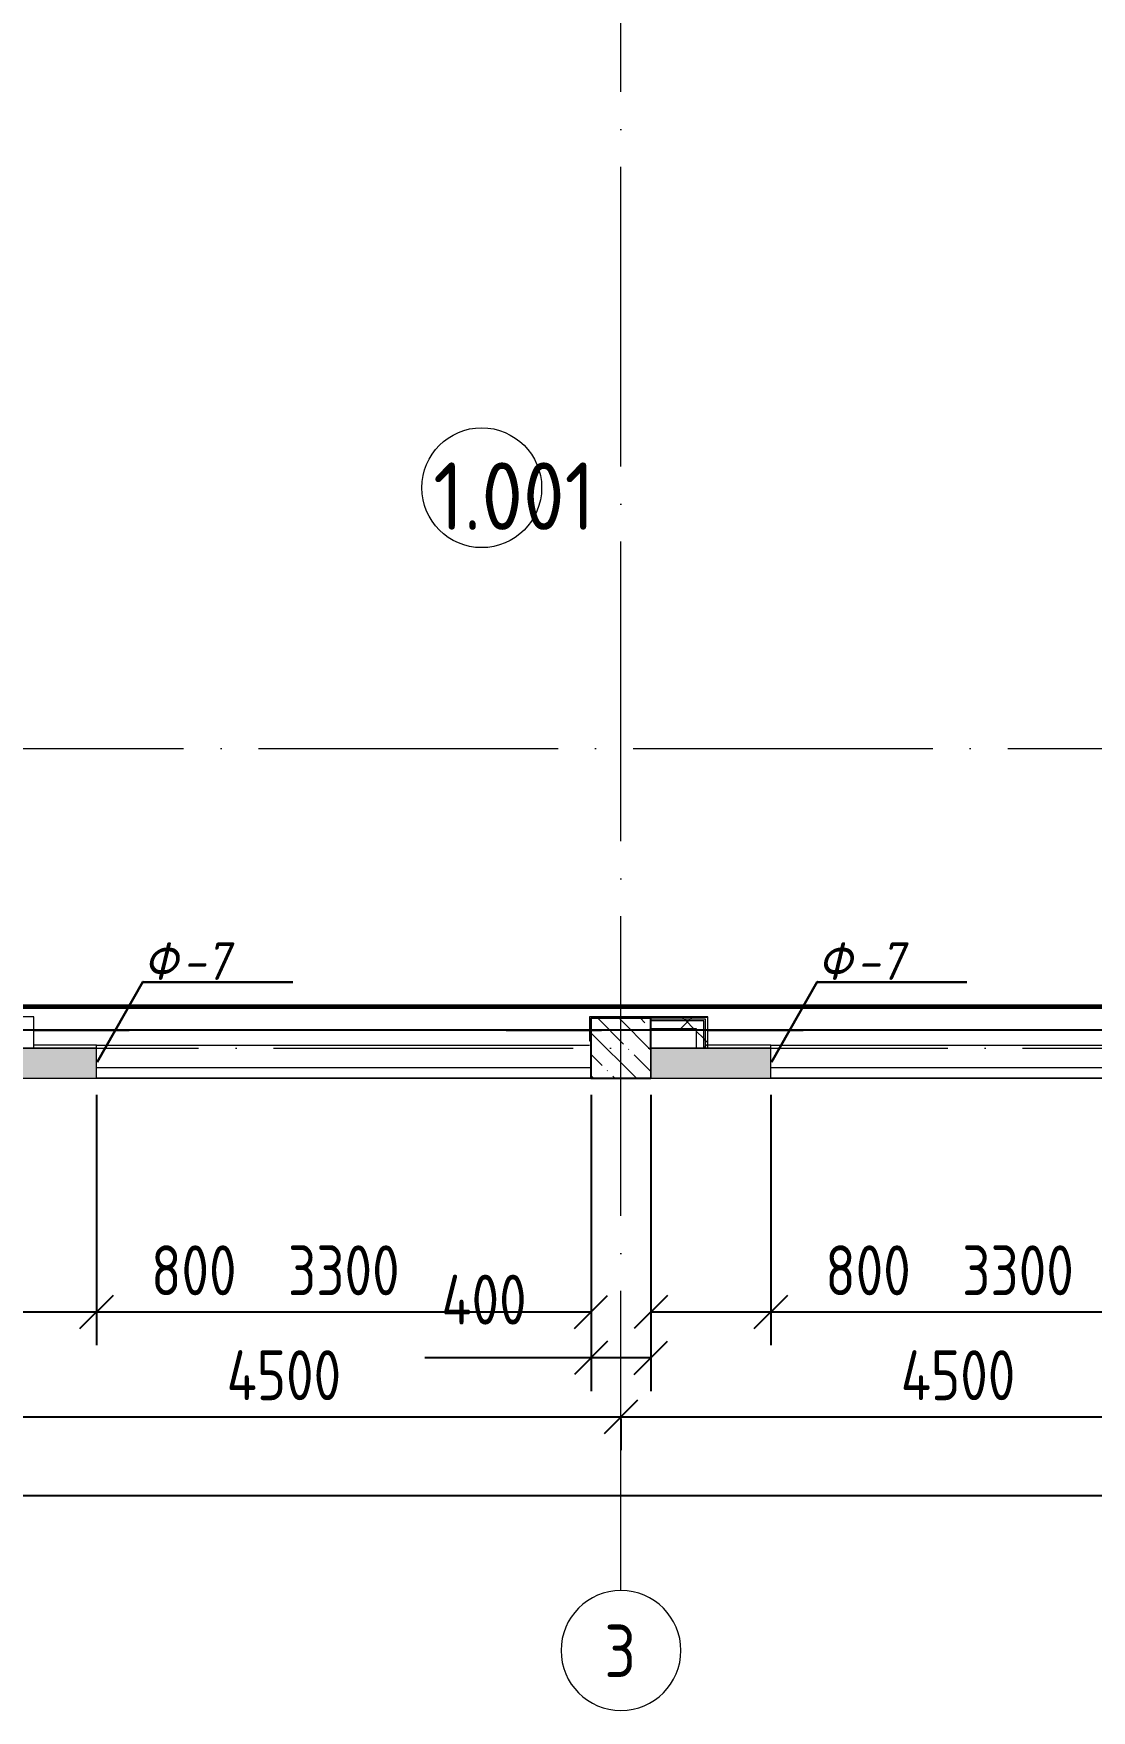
# Model space of a CAD drawing. Header units: millimetres. Extents: x -592259 to 288321, y -552984 to 293768.
# Drawn here: x 4829 to 11890, y 39106 to 50296 of the extents above; entities that cross this region are included whole.
import ezdxf

# ---------------------------------------------------------------- set-up
doc = ezdxf.new("R2010")
doc.units = ezdxf.units.MM
doc.linetypes.add('ADSK_Линия сетки', pattern=[2500, 2000, -250, 0, -250])
doc.layers.get('Defpoints').update_dxf_attribs({"color": 250})
for name, color, linetype, lineweight in [('2)Фархверки', 40, 'Continuous', 30), ('4.6) Швы', 6, 'Continuous', 30), ('6.1) Шпаклевка 5 вып.', 160, 'Continuous', 60), ('A-____-____-DIMS', 250, 'Continuous', 9), ('A-AREA-____-IDEN', 250, 'Continuous', 9), ('A-GLAZ-____-MCUT', 250, 'Continuous', 9), ('A-GLAZ-____-OTLN', 250, 'Continuous', 5), ('A-WALL-____-MCUT', 250, 'Continuous', 13), ('A-WALL-____-PATT', 250, 'Continuous', 13), ('A-WALL-FNSH-MCUT', 250, 'Continuous', 13), ('I-WALL-____-OTLN', 250, 'Continuous', 9), ('S-COLS-____-MCUT', 250, 'Continuous', 25), ('S-COLS-____-OTLN', 250, 'Continuous', 9), ('S-GRID-____-IDEN', 250, 'Continuous', 9), ('S-GRID-____-OTLN', 250, 'Continuous', 9)]:
    doc.layers.add(name, color=color, linetype=linetype, lineweight=lineweight)
doc.styles.add('GOST Common', font='', dxfattribs={"width": 0.9, "height": 350})
doc.styles.add('ISOCPEUR_1', font='isocpeur.ttf', dxfattribs={"width": 0.9, "height": 250})
doc.styles.add('ISOCPEUR_I', font='isocpeui.ttf', dxfattribs={"width": 0.9, "height": 12.5})
doc.styles.get("Standard").update_dxf_attribs({"font": 'ГОСТ тип А.ttf'})
doc.styles.get('GOST Common').set_extended_font_data('GOST Common')
doc.dimstyles.new('А3', dxfattribs={"dimtxt": 333, "dimasz": 222, "dimexe": 222, "dimexo": 111, "dimgap": 111, "dimtad": 1, "dimtoh": 1, "dimdec": 0, "dimrnd": 0.0015, "dimzin": 0, "dimdsep": 46, "dimtxsty": 'Standard', "dimblk": 'OBLIQUE', "dimcen": 0, "dimclrd": 7, "dimclre": 7, "dimclrt": 7, "dimadec": 0, "dimazin": 0, "dimtfac": 1, "dimtdec": 0, "dimtofl": 0, "dimtmove": 0, "dimatfit": 3, "dimfxl": 1, "dimtolj": 1, "dimtzin": 0, "dimarcsym": 0})
pattern_1 = [(45, (0, 0), (-141.4214, 141.4214), []), (135, (0, 0), (-141.4214, -141.4214), [])]

# ---------------------------------------------------------------- blocks, each defined once
blk = doc.blocks.new('Окно_СКБ_2Ст1 - Окно_СКБ_2Ст_3300_ОК1-V1-Кладочный план на отм_ 0_000_ Секция 1_')
at = {"layer": 'A-GLAZ-____-MCUT'}
for p, q in [((-1650, -125), (1650, -125)), ((-1650, -195), (1650, -195))]:
    blk.add_line(p, q, dxfattribs=at)
at = {"layer": 'A-GLAZ-____-OTLN'}
for p, q in [((1650, -125), (-1650, -125)), ((-1650, -195), (1650, -195))]:
    blk.add_line(p, q, dxfattribs=at)
blk = doc.blocks.new('Окно_СКБ_2Ст1 - Окно_СКБ_2Ст 3300_ОК2л-V2-Кладочный план на отм_ 0_000_ Секция 1_')
at = {"layer": 'A-GLAZ-____-MCUT'}
for p, q in [((-1650, -125), (1650, -125)), ((-1650, -195), (1650, -195))]:
    blk.add_line(p, q, dxfattribs=at)
at = {"layer": 'A-GLAZ-____-OTLN'}
for p, q in [((1650, -125), (-1650, -125)), ((-1650, -195), (1650, -195))]:
    blk.add_line(p, q, dxfattribs=at)
blk = doc.blocks.new('Ось сетки - Круг_Ø8 мм-39983606-Кладочный план на отм_ 0_000_ Секция 1_')
at = {"layer": 'S-GRID-____-IDEN'}
for start, end in [(360, 180), (180, 360)]:
    blk.add_arc((0, 0), 4, start, end, dxfattribs=at)
blk = doc.blocks.new('_Oblique')
at = {"color": 0, "linetype": 'ByBlock', "lineweight": -2}
blk.add_line((-0.5, -0.5), (0.5, 0.5), dxfattribs=at)
blk = doc.blocks.new('DIMBLOCK8-Кладочный план на отм_ 0_000_ Секция 1_')
at = {"layer": 'A-____-____-DIMS', "color": 7, "lineweight": -2, "transparency": 16777216}
for p, q in [((4250, 41065), (8750, 41065)), ((4250, 41054), (4250, 40843)), ((8750, 41054), (8750, 40843))]:
    blk.add_line(p, q, dxfattribs=at)
at = {"layer": 'Defpoints', "color": 0, "transparency": 16777216}
for p in [(4250, 41165), (8750, 41165), (8750, 41065)]:
    blk.add_point(p, dxfattribs=at)
at = {"layer": 'A-____-____-DIMS', "color": 7, "lineweight": -2, "transparency": 16777216, "xscale": 222, "yscale": 222, "zscale": 222, "rotation": 180}
blk.add_blockref('_Oblique', (4250, 41065), dxfattribs=at)
at = {"layer": 'A-____-____-DIMS', "color": 7, "lineweight": -2, "transparency": 16777216, "xscale": 222, "yscale": 222, "zscale": 222}
blk.add_blockref('_Oblique', (8750, 41065), dxfattribs=at)
at = {"layer": 'A-____-____-DIMS', "color": 7, "transparency": 16777216, "insert": (6500, 41343), "char_height": 333, "width": 2.57, "attachment_point": 5}
blk.add_mtext('\\A1;4500', dxfattribs=at)
blk = doc.blocks.new('DIMBLOCK9-Кладочный план на отм_ 0_000_ Секция 1_')
at = {"layer": 'A-____-____-DIMS', "color": 7, "lineweight": -2, "transparency": 16777216}
for p, q in [((8750, 41065), (13250, 41065)), ((8750, 41054), (8750, 40843)), ((13250, 41054), (13250, 40843))]:
    blk.add_line(p, q, dxfattribs=at)
at = {"layer": 'Defpoints', "color": 0, "transparency": 16777216}
for p in [(8750, 41165), (13250, 41165), (13250, 41065)]:
    blk.add_point(p, dxfattribs=at)
at = {"layer": 'A-____-____-DIMS', "color": 7, "lineweight": -2, "transparency": 16777216, "xscale": 222, "yscale": 222, "zscale": 222, "rotation": 180}
blk.add_blockref('_Oblique', (8750, 41065), dxfattribs=at)
at = {"layer": 'A-____-____-DIMS', "color": 7, "lineweight": -2, "transparency": 16777216, "xscale": 222, "yscale": 222, "zscale": 222}
blk.add_blockref('_Oblique', (13250, 41065), dxfattribs=at)
at = {"layer": 'A-____-____-DIMS', "color": 7, "transparency": 16777216, "insert": (11000, 41343), "char_height": 333, "width": 2.57, "attachment_point": 5}
blk.add_mtext('\\A1;4500', dxfattribs=at)
blk = doc.blocks.new('DIMBLOCK22-Кладочный план на отм_ 0_000_ Секция 1_')
at = {"layer": 'A-____-____-DIMS', "color": 7, "lineweight": -2, "transparency": 16777216}
for p, q in [((0, 40540), (69150, 40540)), ((0, 40529), (0, 40318)), ((69150, 40529), (69150, 40318))]:
    blk.add_line(p, q, dxfattribs=at)
at = {"layer": 'Defpoints', "color": 0, "transparency": 16777216}
for p in [(0, 40640), (69150, 40640), (69150, 40540)]:
    blk.add_point(p, dxfattribs=at)
at = {"layer": 'A-____-____-DIMS', "color": 7, "lineweight": -2, "transparency": 16777216, "xscale": 222, "yscale": 222, "zscale": 222, "rotation": 180}
blk.add_blockref('_Oblique', (0, 40540), dxfattribs=at)
at = {"layer": 'A-____-____-DIMS', "color": 7, "lineweight": -2, "transparency": 16777216, "xscale": 222, "yscale": 222, "zscale": 222}
blk.add_blockref('_Oblique', (69150, 40540), dxfattribs=at)
at = {"layer": 'A-____-____-DIMS', "color": 7, "transparency": 16777216, "insert": (34575, 40817), "char_height": 333, "width": 2.92, "attachment_point": 5}
blk.add_mtext('\\A1;69150', dxfattribs=at)
blk = doc.blocks.new('AAR_СКБ_Марка_Помещения - Номер-17325395-Кладочный план на отм_ 0_000_ Секция 1_')
at = {"layer": 'A-AREA-____-IDEN'}
blk.add_circle((0, 1.5), 4, dxfattribs=at)
blk = doc.blocks.new('DIMBLOCK304-Кладочный план на отм_ 0_000_ Секция 1_')
at = {"layer": 'A-____-____-DIMS', "color": 7, "lineweight": -2, "transparency": 16777216}
for p, q in [((4450, 43214), (4450, 41543)), ((5250, 43214), (5250, 41543)), ((4450, 41765), (5250, 41765)), ((5250, 41765), (6327, 41765))]:
    blk.add_line(p, q, dxfattribs=at)
at = {"layer": 'Defpoints', "color": 0, "transparency": 16777216}
for p in [(4450, 43325), (5250, 43325), (5250, 41765)]:
    blk.add_point(p, dxfattribs=at)
at = {"layer": 'A-____-____-DIMS', "color": 7, "lineweight": -2, "transparency": 16777216, "xscale": 222, "yscale": 222, "zscale": 222, "rotation": 180}
blk.add_blockref('_Oblique', (4450, 41765), dxfattribs=at)
at = {"layer": 'A-____-____-DIMS', "color": 7, "lineweight": -2, "transparency": 16777216, "xscale": 222, "yscale": 222, "zscale": 222}
blk.add_blockref('_Oblique', (5250, 41765), dxfattribs=at)
at = {"layer": 'A-____-____-DIMS', "color": 7, "transparency": 16777216, "insert": (5899, 42043), "char_height": 333, "width": 1.86, "attachment_point": 5}
blk.add_mtext('\\A1;800', dxfattribs=at)
blk = doc.blocks.new('DIMBLOCK305-Кладочный план на отм_ 0_000_ Секция 1_')
at = {"layer": 'A-____-____-DIMS', "color": 7, "lineweight": -2, "transparency": 16777216}
for p, q in [((5250, 43214), (5250, 41543)), ((8550, 43214), (8550, 41543)), ((5250, 41765), (8550, 41765))]:
    blk.add_line(p, q, dxfattribs=at)
at = {"layer": 'Defpoints', "color": 0, "transparency": 16777216}
for p in [(5250, 43325), (8550, 43325), (8550, 41765)]:
    blk.add_point(p, dxfattribs=at)
at = {"layer": 'A-____-____-DIMS', "color": 7, "lineweight": -2, "transparency": 16777216, "xscale": 222, "yscale": 222, "zscale": 222, "rotation": 180}
blk.add_blockref('_Oblique', (5250, 41765), dxfattribs=at)
at = {"layer": 'A-____-____-DIMS', "color": 7, "lineweight": -2, "transparency": 16777216, "xscale": 222, "yscale": 222, "zscale": 222}
blk.add_blockref('_Oblique', (8550, 41765), dxfattribs=at)
at = {"layer": 'A-____-____-DIMS', "color": 7, "transparency": 16777216, "insert": (6900, 42043), "char_height": 333, "width": 2.48, "attachment_point": 5}
blk.add_mtext('\\A1;3300', dxfattribs=at)
blk = doc.blocks.new('DIMBLOCK306-Кладочный план на отм_ 0_000_ Секция 1_')
at = {"layer": 'A-____-____-DIMS', "color": 7, "lineweight": -2, "transparency": 16777216}
for p, q in [((8550, 43214), (8550, 41237)), ((8950, 43214), (8950, 41237)), ((8550, 41459), (7440, 41459)), ((8950, 41459), (8550, 41459))]:
    blk.add_line(p, q, dxfattribs=at)
at = {"layer": 'Defpoints', "color": 0, "transparency": 16777216}
for p in [(8550, 43325), (8950, 43325), (8950, 41459)]:
    blk.add_point(p, dxfattribs=at)
at = {"layer": 'A-____-____-DIMS', "color": 7, "lineweight": -2, "transparency": 16777216, "xscale": 222, "yscale": 222, "zscale": 222, "rotation": 180}
blk.add_blockref('_Oblique', (8550, 41459), dxfattribs=at)
at = {"layer": 'A-____-____-DIMS', "color": 7, "lineweight": -2, "transparency": 16777216, "xscale": 222, "yscale": 222, "zscale": 222}
blk.add_blockref('_Oblique', (8950, 41459), dxfattribs=at)
at = {"layer": 'A-____-____-DIMS', "color": 7, "transparency": 16777216, "insert": (7551, 42014), "char_height": 333, "width": 1.95, "attachment_point": 1, "line_spacing_factor": 1.022761}
blk.add_mtext('\\A1;400', dxfattribs=at)
blk = doc.blocks.new('DIMBLOCK307-Кладочный план на отм_ 0_000_ Секция 1_')
at = {"layer": 'A-____-____-DIMS', "color": 7, "lineweight": -2, "transparency": 16777216}
for p, q in [((8950, 43214), (8950, 41543)), ((9750, 43214), (9750, 41543)), ((8950, 41765), (9750, 41765)), ((9750, 41765), (10827, 41765))]:
    blk.add_line(p, q, dxfattribs=at)
at = {"layer": 'Defpoints', "color": 0, "transparency": 16777216}
for p in [(8950, 43325), (9750, 43325), (9750, 41765)]:
    blk.add_point(p, dxfattribs=at)
at = {"layer": 'A-____-____-DIMS', "color": 7, "lineweight": -2, "transparency": 16777216, "xscale": 222, "yscale": 222, "zscale": 222, "rotation": 180}
blk.add_blockref('_Oblique', (8950, 41765), dxfattribs=at)
at = {"layer": 'A-____-____-DIMS', "color": 7, "lineweight": -2, "transparency": 16777216, "xscale": 222, "yscale": 222, "zscale": 222}
blk.add_blockref('_Oblique', (9750, 41765), dxfattribs=at)
at = {"layer": 'A-____-____-DIMS', "color": 7, "transparency": 16777216, "insert": (10399, 42043), "char_height": 333, "width": 1.86, "attachment_point": 5}
blk.add_mtext('\\A1;800', dxfattribs=at)
blk = doc.blocks.new('DIMBLOCK308-Кладочный план на отм_ 0_000_ Секция 1_')
at = {"layer": 'A-____-____-DIMS', "color": 7, "lineweight": -2, "transparency": 16777216}
for p, q in [((9750, 43214), (9750, 41543)), ((13050, 43214), (13050, 41543)), ((9750, 41765), (13050, 41765))]:
    blk.add_line(p, q, dxfattribs=at)
at = {"layer": 'Defpoints', "color": 0, "transparency": 16777216}
for p in [(9750, 43325), (13050, 43325), (13050, 41765)]:
    blk.add_point(p, dxfattribs=at)
at = {"layer": 'A-____-____-DIMS', "color": 7, "lineweight": -2, "transparency": 16777216, "xscale": 222, "yscale": 222, "zscale": 222, "rotation": 180}
blk.add_blockref('_Oblique', (9750, 41765), dxfattribs=at)
at = {"layer": 'A-____-____-DIMS', "color": 7, "lineweight": -2, "transparency": 16777216, "xscale": 222, "yscale": 222, "zscale": 222}
blk.add_blockref('_Oblique', (13050, 41765), dxfattribs=at)
at = {"layer": 'A-____-____-DIMS', "color": 7, "transparency": 16777216, "insert": (11400, 42043), "char_height": 333, "width": 2.48, "attachment_point": 5}
blk.add_mtext('\\A1;3300', dxfattribs=at)

msp = doc.modelspace()

# ---------------------------------------------------------------- hatches: boundary and pattern name
at = {"layer": 'A-WALL-____-PATT', "lineweight": 15}
h = msp.add_hatch(dxfattribs=at)
h.set_pattern_fill('FP_28', color=42, style=0, pattern_type=2)
h.set_pattern_definition(pattern_1)
h.paths.add_polyline_path([(9252.5812, 43657), (9252.5812, 43707), (8949.9781, 43707), (8949.9781, 43657), (9102.3407, 43657)])
h = msp.add_hatch(dxfattribs=at)
h.set_pattern_fill('FP_28', color=42, style=0, pattern_type=2)
h.set_pattern_definition(pattern_1)
h.paths.add_polyline_path([(9302.5812, 43525.0006), (9302.5812, 43707), (9252.5812, 43707), (9252.5812, 43525.0006)])
h = msp.add_hatch(dxfattribs=at)
h.set_pattern_fill('FP_9', color=256, style=0, pattern_type=2)
h.set_pattern_definition([(50, (0, 0), (364.3679, -31.8783), [38.1, -419.1]), (355, (0, 0), (-70.4859, 382.1133), [30.48, -335.28]), (100.451, (30.36, -2.66), (293.885, 350.2334), [32.38, -356.18]), (46.184, (0, 101.6), (542.1585, -84.0858), [57.15, -628.65]), (96.636, (45.2, 94.6), (474.805, 494.8554), [48.57, -534.27]), (351.184, (0, 101.6), (474.81, 494.85), [45.72, -502.92]), (21, (50.8, 76.2), (303.2285, -204.5305), [38.1, -419.1]), (326, (50.8, 76.2), (123.6039, 368.376), [30.48, -335.28]), (71.451, (76.07, 59.16), (426.8341, 163.8427), [32.38, -356.18]), (37.5, (0, 0), (6.17665, 169.11015), [16.764, -314.452, 16.764, -323.596, -336.55]), (37.5, (0, 0), (6.17665, 169.11015), [-671.576, 16.764, -319.786]), (7.5, (0, 0), (133.63888, 200.3615), [16.764, -177.292, 16.764, -306.832, -128.27]), (7.5, (0, 0), (133.63888, 200.3615), [-517.652, 16.764, -111.506]), (327.5, (-113.28, 0), (271.18182, -11.45836), [16.764, -110.236, 16.764, -379.476, -525.78]), (327.5, (-113.28, 0), (271.18182, -11.45836), [-523.24, 16.764, -509.016]), (317.5, (-164.08, 0), (296.2585, 50.85285), [16.764, -148.336, 16.764, -246.38, -373.38]), (317.5, (-164.08, 0), (296.2585, 50.85285), [-428.244, 16.764, -356.616])])
h.paths.add_polyline_path([(54349.9781, 43325.0006), (54349.9781, 43525.0006), (53550, 43525.0006), (53550, 43325.0006)])
h.paths.add_polyline_path([(51708.8766, 43325.0006), (51850, 43325.0006), (51850, 43525.0006), (51150, 43525.0006), (51150, 43325.0006)])
h.paths.add_polyline_path([(49849.9781, 43325.0006), (49849.9781, 43525.0006), (49050, 43525.0006), (49050, 43325.0006)])
h.paths.add_polyline_path([(45349.9781, 43325.0006), (45349.9781, 43525.0006), (44550, 43525.0006), (44550, 43325.0006)])
h.paths.add_polyline_path([(40849.9781, 43325.0006), (40849.9781, 43525.0006), (40050, 43525.0006), (40050, 43325.0006)])
h.paths.add_polyline_path([(36750, 43325.0006), (36750, 43525.0006), (36349.9781, 43525.0006), (36349.9781, 43325.0006)])
h.paths.add_polyline_path([(35550, 43325.0006), (35949.9781, 43325.0006), (35949.9781, 43525.0006), (35550, 43525.0006), (35550, 43458.3234)])
h.paths.add_polyline_path([(33850, 43325.0006), (33850, 43525.0006), (33150, 43525.0006), (33150, 43325.0006)])
h.paths.add_polyline_path([(32250, 43325.0006), (32250, 43525.0006), (31449.9781, 43525.0006), (31449.9781, 43325.0006)])
h.paths.add_polyline_path([(26949.9781, 43325.0006), (27750, 43325.0006), (27750, 43525.0006), (26949.9781, 43525.0006), (26949.9781, 43458.3234)])
h.paths.add_polyline_path([(23250, 43325.0006), (23250, 43525.0006), (22449.9781, 43525.0006), (22449.9781, 43325.0006)])
h.paths.add_polyline_path([(18750, 43325.0006), (18750, 43525.0006), (17949.9781, 43525.0006), (17949.9781, 43325.0006)])
h.paths.add_polyline_path([(15850, 43325.0006), (15850, 43525.0006), (15150, 43525.0006), (15150, 43325.0006)])
h.paths.add_polyline_path([(14250, 43325.0006), (14250, 43525.0006), (13449.9781, 43525.0006), (13449.9781, 43325.0006)])
h.paths.add_polyline_path([(8949.9781, 43325.0006), (9750, 43325.0006), (9750, 43525.0006), (8949.9781, 43525.0006), (8949.9781, 43458.3234)])
h.paths.add_polyline_path([(5250, 43325.0006), (5250, 43525.0006), (4449.9781, 43525.0006), (4449.9781, 43325.0006)])
h.paths.add_polyline_path([(750.0209, 43325.0006), (750.0209, 43525.0006), (199.9781, 43525.0006), (199.9781, 43325.0006)])
at = {"layer": 'I-WALL-____-OTLN'}
h = msp.add_hatch(dxfattribs=at)
h.set_pattern_fill('FP_28', color=30, style=0, pattern_type=2)
h.set_pattern_definition(pattern_1)
h.paths.add_polyline_path([(9315.0812, 43719.5), (9315.0812, 43732), (8949.9781, 43732), (8949.9781, 43719.5), (9302.5812, 43719.5)])
h = msp.add_hatch(dxfattribs=at)
h.set_pattern_fill('FP_28', color=30, style=0, pattern_type=2)
h.set_pattern_definition(pattern_1)
h.paths.add_polyline_path([(9302.5812, 43707), (9302.5812, 43719.5), (8949.9781, 43719.5), (8949.9781, 43707), (9252.5812, 43707)])
h = msp.add_hatch(dxfattribs=at)
h.set_pattern_fill('FP_28', color=30, style=0, pattern_type=2)
h.set_pattern_definition(pattern_1)
h.paths.add_polyline_path([(9302.5812, 43525.0006), (9315.0812, 43525.0006), (9315.0812, 43719.5), (9302.5812, 43719.5), (9302.5812, 43666.8556)])
h = msp.add_hatch(dxfattribs=at)
h.set_pattern_fill('FP_28', color=30, style=0, pattern_type=2)
h.set_pattern_definition(pattern_1)
h.paths.add_polyline_path([(9315.0812, 43525.0006), (9327.5812, 43525.0006), (9327.5812, 43732), (9315.0812, 43732), (9315.0812, 43557.1348)])
at = {"layer": 'S-COLS-____-OTLN', "lineweight": 5}
h = msp.add_hatch(dxfattribs=at)
h.set_pattern_fill('FP_8', color=256, style=0, pattern_type=2)
h.set_pattern_definition([(135, (0, 0), (-142.5612, -142.5612), []), (135, (142.56, 0), (-142.5612, -142.5612), [252.016, -50.403, 3.353, -47.05])])
h.paths.add_polyline_path([(8549.9781, 43325), (8949.9781, 43325), (8949.9781, 43725), (8549.9781, 43725), (8549.9781, 43458.3234)])

# ---------------------------------------------------------------- linework, layer by layer
msp.add_line((17428.8891, 43645.2975), (113.9892, 43645.2975))
at = {"layer": '2)Фархверки'}
for p, q in [((5559.5764, 43965.9133), (6559.5764, 43965.9133)), ((10059.5764, 43965.9133), (11059.5764, 43965.9133))]:
    msp.add_line(p, q, dxfattribs=at)
for points in [[(5254.2562, 43431.1125), (5559.5764, 43968.5571)], [(9754.2562, 43431.1125), (10059.5764, 43968.5571)]]:
    msp.add_lwpolyline(points, close=True, dxfattribs=at)
at = {"layer": '4.6) Швы'}
for points in [[(5466.3134, 43645.2975), (4830.5812, 43645.2975)], [(8620.2667, 43645.2975), (7984.5344, 43645.2975)], [(9966.3134, 43645.2975), (9330.5812, 43645.2975)]]:
    msp.add_lwpolyline(points, dxfattribs=at)
at = {"layer": '6.1) Шпаклевка 5 вып.'}
msp.add_lwpolyline([(213.446, 43803.0006), (17429.5358, 43803.0006), (17429.5358, 50729.5073), (213.446, 50729.5073)], close=True, dxfattribs=at)
at = {"layer": 'A-WALL-____-MCUT', "lineweight": 15}
for p, q in [((4830.5812, 43735), (4249.9781, 43735)), ((4830.5812, 43525.0006), (4830.5812, 43735)), ((8749.9781, 43732), (8749.9781, 43735)), ((9330.5812, 43735), (8749.9781, 43735)), ((8749.9781, 43732), (9327.5812, 43732)), ((9315.0812, 43719.5), (8949.9781, 43719.5)), ((8949.9781, 43707), (8949.9781, 43657)), ((9302.5812, 43707), (8949.9781, 43707)), ((8949.9781, 43657), (9252.5812, 43657)), ((9252.5812, 43657), (9252.5812, 43525.0006)), ((9302.5812, 43525.0006), (9302.5812, 43707)), ((9315.0812, 43525.0006), (9315.0812, 43719.5)), ((9327.5812, 43732), (9327.5812, 43525.0006)), ((9330.5812, 43525.0006), (9330.5812, 43735)), ((5250, 43525.0006), (4449.9781, 43525.0006)), ((5250, 43325.0006), (5250, 43525.0006)), ((9750, 43525.0006), (8949.9781, 43525.0006)), ((8949.9781, 43525.0006), (8949.9781, 43325.0006)), ((9750, 43325.0006), (9750, 43525.0006)), ((4449.9781, 43325.0006), (5250, 43325.0006)), ((8949.9781, 43325.0006), (9750, 43325.0006))]:
    msp.add_line(p, q, dxfattribs=at)
at = {"layer": 'A-WALL-FNSH-MCUT', "lineweight": 15}
for p, q in [((8539.9781, 43735), (8539.9781, 43575.0006)), ((8749.9781, 43735), (8539.9781, 43735)), ((8549.9781, 43575.0006), (8549.9781, 43725)), ((8549.9781, 43725), (8749.9781, 43725)), ((8749.9781, 43725), (8749.9781, 43732)), ((8949.9781, 43732), (8949.9781, 43707)), ((5250, 43545.0006), (4830.5812, 43545.0006)), ((5250, 43525.0006), (5250, 43545.0006)), ((8539.9781, 43575.0006), (8549.9781, 43575.0006)), ((9750, 43545.0006), (9330.5812, 43545.0006)), ((9750, 43525.0006), (9750, 43545.0006))]:
    msp.add_line(p, q, dxfattribs=at)
at = {"layer": 'I-WALL-____-OTLN', "lineweight": 15}
for p, q in [((5250, 43545.0006), (8539.9781, 43545.0006)), ((9750, 43545.0006), (13040, 43545.0006)), ((8549.9781, 43325.0006), (5250, 43325.0006)), ((13049.9781, 43325.0006), (9750, 43325.0006))]:
    msp.add_line(p, q, dxfattribs=at)
at = {"layer": 'S-COLS-____-MCUT'}
for p, q in [((8949.9781, 43725), (8549.9781, 43725)), ((8549.9781, 43725), (8549.9781, 43325)), ((8949.9781, 43525.0006), (8949.9781, 43725)), ((8549.9781, 43325), (8949.9781, 43325))]:
    msp.add_line(p, q, dxfattribs=at)
at = {"layer": 'S-COLS-____-OTLN'}
msp.add_line((8949.9781, 43325), (8949.9781, 43525.0006), dxfattribs=at)
at = {"layer": 'S-GRID-____-OTLN', "linetype": 'ADSK_Линия сетки'}
for p, q in [((8750, 39906.0281), (8750, 61202.0051)), ((-3669.3683, 45525.0006), (72376.0288, 45525.0006)), ((-3569.5512, 43525.0006), (72376.0288, 43525.0006))]:
    msp.add_line(p, q, dxfattribs=at)

# ---------------------------------------------------------------- block references
at = {"layer": 'A-AREA-____-IDEN', "xscale": 99.99999999999993, "yscale": 99.99999999999993, "zscale": 99.99999999999993}
msp.add_blockref('AAR_СКБ_Марка_Помещения - Номер-17325395-Кладочный план на отм_ 0_000_ Секция 1_', (7820.6069, 47115.2108), dxfattribs=at)
at = {"layer": 'A-GLAZ-____-OTLN', "rotation": 180}
for name, p in [('Окно_СКБ_2Ст1 - Окно_СКБ_2Ст 3300_ОК2л-V2-Кладочный план на отм_ 0_000_ Секция 1_', (6900, 43200.0006)), ('Окно_СКБ_2Ст1 - Окно_СКБ_2Ст_3300_ОК1-V1-Кладочный план на отм_ 0_000_ Секция 1_', (11400, 43200.0006))]:
    msp.add_blockref(name, p, dxfattribs=at)
at = {"layer": 'S-GRID-____-IDEN', "xscale": 99.99999999999993, "yscale": 99.99999999999993, "zscale": 99.99999999999993}
msp.add_blockref('Ось сетки - Круг_Ø8 мм-39983606-Кладочный план на отм_ 0_000_ Секция 1_', (8750, 39506.0281), dxfattribs=at)

# ---------------------------------------------------------------- texts
at = {"layer": '2)Фархверки', "char_height": 250, "attachment_point": 1, "style": 'ISOCPEUR_I'}
for s, insert, width in [('\\fISOCPEUR|b0|i1|c204|p34|;Ф', (5563.6782, 44231.0487), 312.658125), ('\\fISOCPEUR|b0|i1|c204|p34|;Ф', (5563.6782, 44231.0487), 312.658125), ('-7', (5821.6469, 44231.0487), 448.945), ('-7', (5821.6469, 44231.0487), 448.945), ('\\fISOCPEUR|b0|i1|c204|p34|;Ф', (10063.6782, 44231.0487), 312.658125), ('\\fISOCPEUR|b0|i1|c204|p34|;Ф', (10063.6782, 44231.0487), 312.658125), ('-7', (10321.6469, 44231.0487), 448.945), ('-7', (10321.6469, 44231.0487), 448.945)]:
    msp.add_mtext(s, dxfattribs=dict(at, insert=insert, width=width))
at = {"layer": 'A-AREA-____-IDEN', "insert": (7496.6327, 47433.9414), "char_height": 450, "width": 743.164312, "attachment_point": 1, "style": 'ISOCPEUR_1'}
msp.add_mtext('1.001', dxfattribs=at)
at = {"layer": 'S-GRID-____-IDEN', "color": 18, "true_color": 0x000000, "insert": (8638.9193, 39678.5615), "char_height": 350, "width": 266.961937, "attachment_point": 1, "style": 'GOST Common'}
msp.add_mtext('\\fGOST Common|b0|i0|c204|p34|;\\W.9;3', dxfattribs=at)

# ---------------------------------------------------------------- dimensions: what is measured, and where the dimension line sits
at = {"layer": 'A-____-____-DIMS'}
for base, p1, p2, picture, middle in [((5250, 41765.3451), (4449.9781, 43325), (5250, 43325.0006), 'DIMBLOCK304-Кладочный план на отм_ 0_000_ Секция 1_', (5899.35, 42042.8451)), ((8549.9781, 41765.3451), (5250, 43325.0006), (8549.9781, 43325), 'DIMBLOCK305-Кладочный план на отм_ 0_000_ Секция 1_', (6899.989, 42042.8451)), ((9750, 41765.3451), (8949.9781, 43325), (9750, 43325.0006), 'DIMBLOCK307-Кладочный план на отм_ 0_000_ Секция 1_', (10399.35, 42042.8451)), ((13049.9781, 41765.3451), (9750, 43325.0006), (13049.9781, 43325), 'DIMBLOCK308-Кладочный план на отм_ 0_000_ Секция 1_', (11399.989, 42042.8451)), ((8750, 41065.3451), (4250, 41165.33), (8750, 41165.33), 'DIMBLOCK8-Кладочный план на отм_ 0_000_ Секция 1_', (6500, 41342.8451)), ((13250, 41065.3451), (8750, 41165.33), (13250, 41165.33), 'DIMBLOCK9-Кладочный план на отм_ 0_000_ Секция 1_', (11000, 41342.8451)), ((69150, 40539.7783), (0, 40639.7632), (69150, 40639.7632), 'DIMBLOCK22-Кладочный план на отм_ 0_000_ Секция 1_', (34575, 40817.2783))]:
    dim = msp.add_linear_dim(base=base, p1=p1, p2=p2, dimstyle='А3', dxfattribs=at)
    dim.commit()
    dim.dimension.update_dxf_attribs({"geometry": picture, "text_midpoint": middle})
dim = msp.add_linear_dim(base=(8949.9781, 41459.0336), p1=(8549.9781, 43325), p2=(8949.9781, 43325), dimstyle='А3', dxfattribs=at)
dim.commit()
dim.dimension.update_dxf_attribs({"geometry": 'DIMBLOCK306-Кладочный план на отм_ 0_000_ Секция 1_', "text_midpoint": (7883.9781, 41459.0336), "dimtype": 160})

doc.saveas('drawing.dxf')
